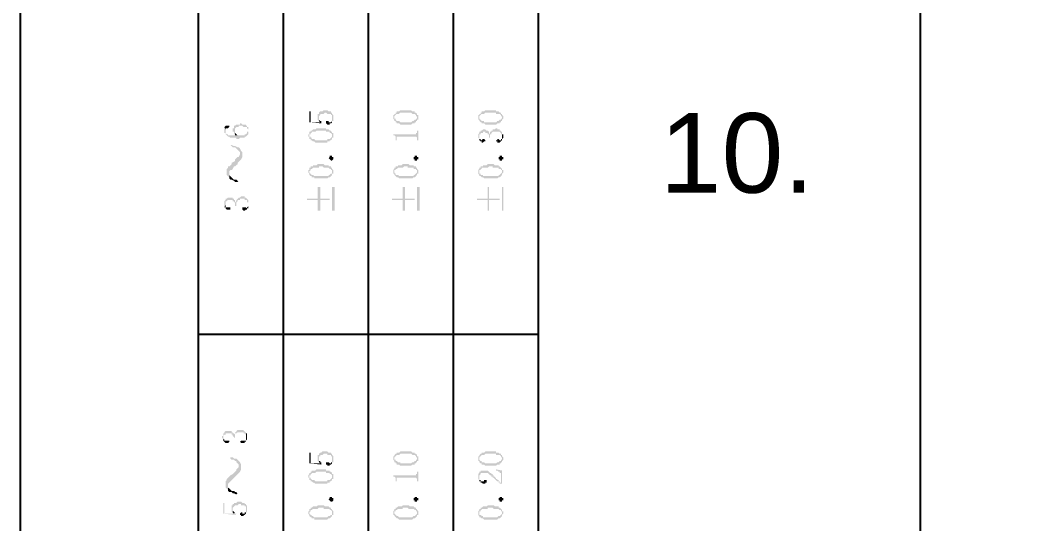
# Model space of a CAD drawing. Header units: millimetres. Extents: x 7018 to 13530, y 4187 to 5692.
# Drawn here: x 7512.01 to 7550.04, y 4997.39 to 5016.38 of the extents above; entities that cross this region are included whole.
import ezdxf

# ---------------------------------------------------------------- set-up
doc = ezdxf.new("R2010")
doc.units = ezdxf.units.MM
doc.styles.get("Standard").update_dxf_attribs({"font": 'arial.ttf'})

msp = doc.modelspace()

# ---------------------------------------------------------------- hatches: boundary and pattern name
at = {"transparency": 33554559}
for points in [[(7522.913, 5012.937), (7522.913, 5012.53), (7523.365, 5012.485), (7523.365, 5012.53), (7523.365, 5012.576), (7523.32, 5012.53), (7522.959, 5012.53), (7522.959, 5012.937)], [(7523.229, 5012.756), (7523.229, 5012.666), (7523.229, 5012.621), (7523.229, 5012.621), (7523.274, 5012.576), (7523.274, 5012.711), (7523.274, 5012.756), (7523.274, 5012.756), (7523.32, 5012.801), (7523.32, 5012.846), (7523.455, 5012.846), (7523.5, 5012.892), (7523.545, 5012.892), (7523.59, 5012.846), (7523.726, 5012.846), (7523.726, 5012.801), (7523.771, 5012.801), (7523.771, 5012.756), (7523.771, 5012.711), (7523.771, 5012.576), (7523.816, 5012.576), (7523.816, 5012.621), (7523.816, 5012.711), (7523.816, 5012.756), (7523.816, 5012.801), (7523.771, 5012.846), (7523.771, 5012.892), (7523.726, 5012.892), (7523.726, 5012.937), (7523.636, 5012.937), (7523.59, 5012.982), (7523.455, 5012.982), (7523.41, 5012.937), (7523.32, 5012.937), (7523.274, 5012.892), (7523.274, 5012.846), (7523.229, 5012.846), (7523.229, 5012.801)], [(7526.073, 5012.711), (7526.073, 5012.666), (7526.073, 5012.666), (7526.118, 5012.621), (7526.118, 5012.576), (7526.118, 5012.711), (7526.118, 5012.756), (7526.118, 5012.756), (7526.163, 5012.801), (7526.163, 5012.801), (7526.208, 5012.846), (7526.298, 5012.846), (7526.343, 5012.892), (7526.75, 5012.892), (7526.795, 5012.846), (7526.885, 5012.846), (7526.93, 5012.801), (7526.93, 5012.756), (7526.975, 5012.756), (7526.975, 5012.711), (7526.975, 5012.846), (7526.975, 5012.846), (7526.93, 5012.892), (7526.885, 5012.892), (7526.885, 5012.937), (7526.795, 5012.937), (7526.75, 5012.982), (7526.343, 5012.982), (7526.298, 5012.937), (7526.208, 5012.937), (7526.208, 5012.892), (7526.163, 5012.892), (7526.163, 5012.846), (7526.118, 5012.846), (7526.118, 5012.801), (7526.073, 5012.801), (7526.073, 5012.756), (7526.073, 5012.756)], [(7529.277, 5012.711), (7529.277, 5012.666), (7529.277, 5012.621), (7529.322, 5012.621), (7529.322, 5012.576), (7529.322, 5012.711), (7529.322, 5012.756), (7529.322, 5012.756), (7529.367, 5012.801), (7529.367, 5012.801), (7529.412, 5012.846), (7529.503, 5012.846), (7529.548, 5012.892), (7529.954, 5012.892), (7529.954, 5012.846), (7530.089, 5012.846), (7530.135, 5012.801), (7530.135, 5012.756), (7530.18, 5012.756), (7530.18, 5012.711), (7530.18, 5012.846), (7530.135, 5012.846), (7530.135, 5012.892), (7530.089, 5012.892), (7530.044, 5012.937), (7529.954, 5012.937), (7529.954, 5012.982), (7529.548, 5012.982), (7529.503, 5012.937), (7529.412, 5012.937), (7529.412, 5012.892), (7529.367, 5012.892), (7529.367, 5012.846), (7529.322, 5012.846), (7529.322, 5012.801), (7529.277, 5012.801), (7529.277, 5012.756), (7529.277, 5012.756)], [(7523.274, 5012.576), (7523.274, 5012.576), (7523.32, 5012.53), (7523.32, 5012.53), (7523.365, 5012.576), (7523.32, 5012.576), (7523.274, 5012.621), (7523.274, 5012.666), (7523.274, 5012.711)], [(7523.545, 5012.53), (7523.545, 5012.485), (7523.545, 5012.485), (7523.59, 5012.44), (7523.681, 5012.44), (7523.681, 5012.485), (7523.726, 5012.485), (7523.771, 5012.53), (7523.771, 5012.711), (7523.771, 5012.621), (7523.771, 5012.576), (7523.771, 5012.576), (7523.726, 5012.53), (7523.636, 5012.53), (7523.636, 5012.576), (7523.545, 5012.576)], [(7526.118, 5012.576), (7526.163, 5012.576), (7526.163, 5012.53), (7526.208, 5012.53), (7526.208, 5012.485), (7526.298, 5012.485), (7526.343, 5012.44), (7526.75, 5012.44), (7526.795, 5012.485), (7526.885, 5012.485), (7526.885, 5012.53), (7526.93, 5012.53), (7526.93, 5012.576), (7526.975, 5012.576), (7526.975, 5012.621), (7527.02, 5012.621), (7527.02, 5012.666), (7527.02, 5012.711), (7527.02, 5012.756), (7527.02, 5012.801), (7526.975, 5012.801), (7526.975, 5012.846), (7526.975, 5012.711), (7526.975, 5012.666), (7526.93, 5012.666), (7526.93, 5012.621), (7526.885, 5012.621), (7526.84, 5012.576), (7526.795, 5012.576), (7526.75, 5012.53), (7526.343, 5012.53), (7526.298, 5012.576), (7526.208, 5012.576), (7526.163, 5012.621), (7526.163, 5012.666), (7526.118, 5012.666), (7526.118, 5012.711), (7526.118, 5012.711)], [(7529.322, 5012.576), (7529.322, 5012.576), (7529.367, 5012.53), (7529.412, 5012.53), (7529.412, 5012.485), (7529.503, 5012.485), (7529.548, 5012.44), (7529.954, 5012.44), (7529.999, 5012.485), (7530.089, 5012.485), (7530.089, 5012.53), (7530.135, 5012.53), (7530.135, 5012.576), (7530.18, 5012.576), (7530.18, 5012.621), (7530.18, 5012.621), (7530.225, 5012.666), (7530.225, 5012.711), (7530.225, 5012.756), (7530.225, 5012.756), (7530.18, 5012.801), (7530.18, 5012.846), (7530.18, 5012.711), (7530.18, 5012.666), (7530.135, 5012.666), (7530.135, 5012.621), (7530.089, 5012.621), (7530.044, 5012.576), (7529.999, 5012.576), (7529.954, 5012.53), (7529.503, 5012.53), (7529.503, 5012.576), (7529.412, 5012.576), (7529.367, 5012.621), (7529.367, 5012.621), (7529.322, 5012.666), (7529.322, 5012.711), (7529.322, 5012.711)], [(7519.709, 5012.35), (7519.754, 5012.26), (7519.754, 5012.305), (7519.844, 5012.305), (7519.89, 5012.35), (7519.89, 5012.395), (7519.754, 5012.395)], [(7519.709, 5012.26), (7519.709, 5012.215), (7519.709, 5012.169), (7519.709, 5012.124), (7519.754, 5012.124), (7519.754, 5012.079), (7519.754, 5012.079), (7519.799, 5012.034), (7519.799, 5012.034), (7519.844, 5011.989), (7519.89, 5011.989), (7519.935, 5011.944), (7520.16, 5011.944), (7520.16, 5011.899), (7520.251, 5011.899), (7520.296, 5011.944), (7520.476, 5011.944), (7520.476, 5011.989), (7520.521, 5011.989), (7520.567, 5012.034), (7520.567, 5012.034), (7520.612, 5012.079), (7520.612, 5012.215), (7520.612, 5012.169), (7520.567, 5012.169), (7520.567, 5012.124), (7520.567, 5012.124), (7520.521, 5012.079), (7520.476, 5012.079), (7520.476, 5012.034), (7519.844, 5012.034), (7519.844, 5012.079), (7519.799, 5012.079), (7519.754, 5012.124), (7519.754, 5012.169), (7519.754, 5012.26), (7519.709, 5012.35)], [(7520.025, 5012.215), (7520.025, 5012.169), (7520.07, 5012.169), (7520.07, 5012.124), (7520.07, 5012.079), (7520.115, 5012.079), (7520.115, 5012.26), (7520.115, 5012.305), (7520.115, 5012.305), (7520.16, 5012.35), (7520.251, 5012.35), (7520.251, 5012.395), (7520.386, 5012.395), (7520.431, 5012.35), (7520.567, 5012.35), (7520.567, 5012.305), (7520.567, 5012.305), (7520.612, 5012.26), (7520.612, 5012.079), (7520.612, 5012.124), (7520.612, 5012.169), (7520.612, 5012.215), (7520.612, 5012.26), (7520.612, 5012.305), (7520.612, 5012.35), (7520.567, 5012.35), (7520.567, 5012.395), (7520.521, 5012.395), (7520.521, 5012.44), (7520.386, 5012.44), (7520.341, 5012.485), (7520.296, 5012.485), (7520.296, 5012.44), (7520.16, 5012.44), (7520.115, 5012.395), (7520.07, 5012.395), (7520.07, 5012.35), (7520.07, 5012.305), (7520.025, 5012.305), (7520.025, 5012.26)], [(7520.115, 5012.079), (7520.115, 5012.034), (7520.206, 5012.034), (7520.16, 5012.079), (7520.16, 5012.079), (7520.115, 5012.124), (7520.115, 5012.215), (7520.115, 5012.215)], [(7522.868, 5012.034), (7522.868, 5011.989), (7522.913, 5011.989), (7522.913, 5011.944), (7522.913, 5011.899), (7522.913, 5012.034), (7522.913, 5012.079), (7522.959, 5012.079), (7522.959, 5012.124), (7523.004, 5012.124), (7523.004, 5012.169), (7523.139, 5012.169), (7523.184, 5012.215), (7523.545, 5012.215), (7523.545, 5012.169), (7523.681, 5012.169), (7523.681, 5012.124), (7523.726, 5012.124), (7523.771, 5012.079), (7523.771, 5012.034), (7523.771, 5012.169), (7523.726, 5012.169), (7523.726, 5012.215), (7523.681, 5012.215), (7523.636, 5012.26), (7523.545, 5012.26), (7523.545, 5012.305), (7523.184, 5012.305), (7523.139, 5012.26), (7523.049, 5012.26), (7523.004, 5012.215), (7522.959, 5012.215), (7522.959, 5012.169), (7522.913, 5012.169), (7522.913, 5012.124), (7522.913, 5012.079), (7522.868, 5012.079)], [(7522.913, 5011.899), (7522.959, 5011.899), (7522.959, 5011.853), (7523.004, 5011.853), (7523.049, 5011.808), (7523.094, 5011.808), (7523.139, 5011.763), (7523.59, 5011.763), (7523.59, 5011.808), (7523.681, 5011.808), (7523.681, 5011.853), (7523.726, 5011.853), (7523.771, 5011.899), (7523.771, 5011.944), (7523.816, 5011.944), (7523.816, 5011.989), (7523.816, 5012.034), (7523.816, 5012.079), (7523.816, 5012.124), (7523.771, 5012.124), (7523.771, 5012.169), (7523.771, 5011.989), (7523.771, 5011.989), (7523.726, 5011.944), (7523.726, 5011.944), (7523.681, 5011.899), (7523.59, 5011.899), (7523.59, 5011.853), (7523.139, 5011.853), (7523.094, 5011.899), (7523.004, 5011.899), (7523.004, 5011.944), (7522.959, 5011.944), (7522.959, 5011.989), (7522.913, 5011.989), (7522.913, 5012.034)], [(7526.073, 5012.079), (7526.073, 5012.034), (7526.118, 5012.034), (7526.163, 5011.989), (7526.163, 5011.899), (7526.163, 5011.853), (7526.208, 5011.853), (7526.208, 5011.944), (7526.208, 5011.989), (7526.93, 5011.989), (7526.975, 5011.944), (7526.975, 5011.853), (7527.02, 5011.853), (7527.02, 5012.215), (7526.975, 5012.215), (7526.975, 5012.169), (7526.975, 5012.124), (7526.93, 5012.124), (7526.93, 5012.079), (7526.885, 5012.079)], [(7529.277, 5012.034), (7529.277, 5011.989), (7529.277, 5011.944), (7529.277, 5011.944), (7529.322, 5011.899), (7529.322, 5011.989), (7529.322, 5012.034), (7529.322, 5012.079), (7529.367, 5012.079), (7529.367, 5012.124), (7529.458, 5012.124), (7529.458, 5012.169), (7529.548, 5012.169), (7529.548, 5012.124), (7529.638, 5012.124), (7529.638, 5012.079), (7529.683, 5012.079), (7529.683, 5011.989), (7529.683, 5011.944), (7529.728, 5011.944), (7529.728, 5011.989), (7529.728, 5012.079), (7529.774, 5012.079), (7529.774, 5012.124), (7529.774, 5012.124), (7529.819, 5012.169), (7530.089, 5012.169), (7530.135, 5012.124), (7530.135, 5012.079), (7530.18, 5012.079), (7530.18, 5012.034), (7530.18, 5011.989), (7530.18, 5012.169), (7530.135, 5012.169), (7530.135, 5012.215), (7530.089, 5012.215), (7530.089, 5012.26), (7529.999, 5012.26), (7529.999, 5012.305), (7529.954, 5012.305), (7529.909, 5012.26), (7529.819, 5012.26), (7529.819, 5012.215), (7529.774, 5012.215), (7529.774, 5012.169), (7529.728, 5012.169), (7529.728, 5012.124), (7529.728, 5012.079), (7529.683, 5012.124), (7529.683, 5012.169), (7529.683, 5012.169), (7529.638, 5012.215), (7529.593, 5012.215), (7529.548, 5012.26), (7529.458, 5012.26), (7529.412, 5012.215), (7529.367, 5012.215), (7529.367, 5012.169), (7529.322, 5012.169), (7529.322, 5012.124), (7529.322, 5012.124), (7529.277, 5012.079)], [(7529.954, 5011.808), (7529.999, 5011.808), (7529.999, 5011.763), (7530.089, 5011.763), (7530.135, 5011.808), (7530.135, 5011.808), (7530.18, 5011.853), (7530.18, 5011.899), (7530.18, 5011.899), (7530.225, 5011.944), (7530.225, 5011.989), (7530.225, 5012.034), (7530.225, 5012.079), (7530.18, 5012.079), (7530.18, 5012.169), (7530.18, 5011.989), (7530.18, 5011.944), (7530.18, 5011.899), (7530.135, 5011.899), (7530.135, 5011.853), (7530.089, 5011.853), (7530.044, 5011.899), (7529.999, 5011.899), (7529.999, 5011.853), (7529.954, 5011.853)], [(7529.322, 5011.899), (7529.322, 5011.853), (7529.322, 5011.853), (7529.367, 5011.808), (7529.412, 5011.808), (7529.412, 5011.763), (7529.458, 5011.763), (7529.503, 5011.808), (7529.548, 5011.808), (7529.548, 5011.853), (7529.548, 5011.853), (7529.503, 5011.899), (7529.458, 5011.899), (7529.412, 5011.853), (7529.367, 5011.853), (7529.367, 5011.899), (7529.322, 5011.899), (7529.322, 5011.989), (7529.322, 5011.989)], [(7519.935, 5011.628), (7519.98, 5011.628), (7520.025, 5011.583), (7520.115, 5011.583), (7520.16, 5011.538), (7520.206, 5011.492), (7520.206, 5011.492), (7520.251, 5011.447), (7520.296, 5011.402), (7520.296, 5011.086), (7520.296, 5011.086), (7520.341, 5011.131), (7520.386, 5011.222), (7520.386, 5011.402), (7520.341, 5011.447), (7520.296, 5011.538), (7520.296, 5011.538), (7520.251, 5011.583), (7520.206, 5011.583), (7520.115, 5011.628), (7520.07, 5011.628), (7519.98, 5011.673)], [(7519.799, 5010.635), (7519.799, 5010.545), (7519.844, 5010.499), (7519.89, 5010.454), (7519.89, 5010.68), (7519.935, 5010.725), (7519.98, 5010.725), (7520.025, 5010.77), (7520.07, 5010.861), (7520.115, 5010.861), (7520.16, 5010.906), (7520.206, 5010.951), (7520.206, 5010.996), (7520.251, 5011.041), (7520.296, 5011.086), (7520.296, 5011.357), (7520.296, 5011.312), (7520.251, 5011.222), (7520.206, 5011.222), (7520.16, 5011.176), (7520.115, 5011.131), (7520.115, 5011.086), (7520.07, 5011.041), (7519.98, 5010.996), (7519.98, 5010.951), (7519.935, 5010.906), (7519.89, 5010.861), (7519.844, 5010.861), (7519.844, 5010.815), (7519.799, 5010.77), (7519.799, 5010.68)], [(7523.816, 5011.176), (7523.816, 5011.131), (7523.816, 5011.131), (7523.771, 5011.086), (7523.726, 5011.086), (7523.681, 5011.131), (7523.681, 5011.131), (7523.636, 5011.176), (7523.636, 5011.176), (7523.681, 5011.222), (7523.681, 5011.267), (7523.771, 5011.267), (7523.771, 5011.222), (7523.816, 5011.222), (7523.816, 5011.176)], [(7527.02, 5011.176), (7527.02, 5011.131), (7526.975, 5011.131), (7526.975, 5011.086), (7526.885, 5011.086), (7526.885, 5011.131), (7526.84, 5011.131), (7526.84, 5011.176), (7526.84, 5011.222), (7526.885, 5011.222), (7526.885, 5011.267), (7526.975, 5011.267), (7526.975, 5011.222), (7527.02, 5011.222), (7527.02, 5011.176)], [(7530.225, 5011.176), (7530.225, 5011.131), (7530.18, 5011.131), (7530.18, 5011.086), (7530.089, 5011.086), (7530.089, 5011.131), (7530.044, 5011.131), (7530.044, 5011.176), (7530.044, 5011.222), (7530.089, 5011.222), (7530.089, 5011.267), (7530.18, 5011.267), (7530.18, 5011.222), (7530.225, 5011.222), (7530.225, 5011.176)], [(7522.868, 5010.68), (7522.868, 5010.635), (7522.868, 5010.635), (7522.913, 5010.59), (7522.913, 5010.545), (7522.913, 5010.68), (7522.913, 5010.68), (7522.959, 5010.725), (7522.959, 5010.77), (7523.004, 5010.77), (7523.049, 5010.815), (7523.274, 5010.815), (7523.274, 5010.861), (7523.41, 5010.861), (7523.455, 5010.815), (7523.636, 5010.815), (7523.681, 5010.77), (7523.726, 5010.77), (7523.726, 5010.725), (7523.771, 5010.725), (7523.771, 5010.68), (7523.771, 5010.815), (7523.726, 5010.815), (7523.726, 5010.861), (7523.636, 5010.861), (7523.636, 5010.906), (7523.5, 5010.906), (7523.455, 5010.951), (7523.229, 5010.951), (7523.184, 5010.906), (7523.049, 5010.906), (7523.049, 5010.861), (7522.959, 5010.861), (7522.959, 5010.815), (7522.913, 5010.815), (7522.913, 5010.77), (7522.913, 5010.725), (7522.868, 5010.725)], [(7522.913, 5010.545), (7522.959, 5010.499), (7523.004, 5010.499), (7523.004, 5010.454), (7523.094, 5010.454), (7523.094, 5010.409), (7523.59, 5010.409), (7523.636, 5010.454), (7523.681, 5010.454), (7523.726, 5010.499), (7523.726, 5010.499), (7523.771, 5010.545), (7523.771, 5010.59), (7523.816, 5010.59), (7523.816, 5010.635), (7523.816, 5010.68), (7523.816, 5010.725), (7523.816, 5010.725), (7523.771, 5010.77), (7523.771, 5010.635), (7523.771, 5010.59), (7523.726, 5010.59), (7523.681, 5010.545), (7523.636, 5010.545), (7523.636, 5010.499), (7523.094, 5010.499), (7523.049, 5010.545), (7523.004, 5010.545), (7522.959, 5010.59), (7522.959, 5010.59), (7522.913, 5010.635), (7522.913, 5010.68)], [(7526.073, 5010.68), (7526.073, 5010.635), (7526.073, 5010.59), (7526.118, 5010.59), (7526.118, 5010.545), (7526.118, 5010.68), (7526.118, 5010.725), (7526.163, 5010.725), (7526.163, 5010.77), (7526.208, 5010.77), (7526.253, 5010.815), (7526.434, 5010.815), (7526.479, 5010.861), (7526.614, 5010.861), (7526.614, 5010.815), (7526.84, 5010.815), (7526.84, 5010.77), (7526.93, 5010.77), (7526.93, 5010.725), (7526.975, 5010.725), (7526.975, 5010.68), (7526.975, 5010.815), (7526.93, 5010.815), (7526.93, 5010.861), (7526.84, 5010.861), (7526.84, 5010.906), (7526.705, 5010.906), (7526.659, 5010.951), (7526.434, 5010.951), (7526.389, 5010.906), (7526.253, 5010.906), (7526.253, 5010.861), (7526.163, 5010.861), (7526.163, 5010.815), (7526.118, 5010.815), (7526.118, 5010.77), (7526.118, 5010.77), (7526.073, 5010.725)], [(7526.118, 5010.545), (7526.163, 5010.499), (7526.163, 5010.499), (7526.208, 5010.454), (7526.253, 5010.454), (7526.298, 5010.409), (7526.795, 5010.409), (7526.84, 5010.454), (7526.885, 5010.454), (7526.93, 5010.499), (7526.93, 5010.499), (7526.975, 5010.545), (7526.975, 5010.59), (7527.02, 5010.59), (7527.02, 5010.635), (7527.02, 5010.68), (7527.02, 5010.725), (7527.02, 5010.725), (7526.975, 5010.77), (7526.975, 5010.635), (7526.975, 5010.635), (7526.93, 5010.59), (7526.93, 5010.59), (7526.885, 5010.545), (7526.84, 5010.545), (7526.84, 5010.499), (7526.298, 5010.499), (7526.253, 5010.545), (7526.163, 5010.545), (7526.163, 5010.59), (7526.163, 5010.59), (7526.118, 5010.635), (7526.118, 5010.68)], [(7529.277, 5010.68), (7529.277, 5010.635), (7529.277, 5010.59), (7529.277, 5010.59), (7529.322, 5010.545), (7529.322, 5010.68), (7529.322, 5010.725), (7529.367, 5010.725), (7529.367, 5010.77), (7529.412, 5010.77), (7529.412, 5010.815), (7529.638, 5010.815), (7529.683, 5010.861), (7529.819, 5010.861), (7529.819, 5010.815), (7530.044, 5010.815), (7530.044, 5010.77), (7530.135, 5010.77), (7530.135, 5010.725), (7530.18, 5010.725), (7530.18, 5010.68), (7530.18, 5010.77), (7530.135, 5010.815), (7530.135, 5010.815), (7530.089, 5010.861), (7530.044, 5010.861), (7530.044, 5010.906), (7529.909, 5010.906), (7529.864, 5010.951), (7529.638, 5010.951), (7529.593, 5010.906), (7529.458, 5010.906), (7529.458, 5010.861), (7529.367, 5010.861), (7529.367, 5010.815), (7529.322, 5010.815), (7529.322, 5010.77), (7529.322, 5010.77), (7529.277, 5010.725)], [(7529.322, 5010.545), (7529.322, 5010.499), (7529.367, 5010.499), (7529.412, 5010.454), (7529.458, 5010.454), (7529.503, 5010.409), (7529.999, 5010.409), (7530.044, 5010.454), (7530.089, 5010.454), (7530.135, 5010.499), (7530.135, 5010.499), (7530.18, 5010.545), (7530.18, 5010.59), (7530.18, 5010.59), (7530.225, 5010.635), (7530.225, 5010.68), (7530.225, 5010.725), (7530.18, 5010.725), (7530.18, 5010.77), (7530.18, 5010.635), (7530.18, 5010.635), (7530.135, 5010.59), (7530.135, 5010.59), (7530.089, 5010.545), (7530.044, 5010.545), (7530.044, 5010.499), (7529.458, 5010.499), (7529.458, 5010.545), (7529.367, 5010.545), (7529.367, 5010.59), (7529.322, 5010.59), (7529.322, 5010.635), (7529.322, 5010.68)], [(7519.89, 5010.454), (7519.89, 5010.409), (7519.935, 5010.364), (7519.98, 5010.364), (7520.07, 5010.319), (7520.115, 5010.274), (7520.206, 5010.274), (7520.251, 5010.319), (7520.206, 5010.319), (7520.16, 5010.364), (7520.07, 5010.364), (7520.025, 5010.409), (7519.98, 5010.454), (7519.98, 5010.454), (7519.935, 5010.499), (7519.89, 5010.545), (7519.89, 5010.59)], [(7522.823, 5009.642), (7522.823, 5009.597), (7523.229, 5009.597), (7523.229, 5009.191), (7523.32, 5009.191), (7523.32, 5009.597), (7523.681, 5009.597), (7523.681, 5009.642), (7523.32, 5009.642), (7523.32, 5010.093), (7523.229, 5010.093), (7523.229, 5009.642)], [(7523.861, 5009.191), (7523.861, 5010.093), (7523.771, 5010.093), (7523.771, 5009.191)], [(7526.028, 5009.642), (7526.028, 5009.597), (7526.434, 5009.597), (7526.434, 5009.191), (7526.524, 5009.191), (7526.524, 5009.597), (7526.885, 5009.597), (7526.885, 5009.642), (7526.524, 5009.642), (7526.524, 5010.093), (7526.434, 5010.093), (7526.434, 5009.642)], [(7527.066, 5009.191), (7527.066, 5010.093), (7526.975, 5010.093), (7526.975, 5009.191)], [(7529.232, 5009.642), (7529.232, 5009.597), (7529.638, 5009.597), (7529.638, 5009.191), (7529.683, 5009.191), (7529.683, 5009.597), (7530.089, 5009.597), (7530.089, 5009.642), (7529.683, 5009.642), (7529.683, 5010.093), (7529.638, 5010.093), (7529.638, 5009.642)], [(7530.225, 5009.191), (7530.225, 5010.093), (7530.18, 5010.093), (7530.18, 5009.191)], [(7519.709, 5009.461), (7519.709, 5009.371), (7519.709, 5009.326), (7519.754, 5009.416), (7519.754, 5009.461), (7519.754, 5009.507), (7519.754, 5009.552), (7519.799, 5009.552), (7519.844, 5009.597), (7520.025, 5009.597), (7520.025, 5009.552), (7520.07, 5009.552), (7520.07, 5009.507), (7520.115, 5009.507), (7520.115, 5009.461), (7520.115, 5009.371), (7520.16, 5009.371), (7520.16, 5009.461), (7520.16, 5009.507), (7520.16, 5009.507), (7520.206, 5009.552), (7520.206, 5009.597), (7520.296, 5009.597), (7520.296, 5009.642), (7520.476, 5009.642), (7520.476, 5009.597), (7520.567, 5009.597), (7520.567, 5009.552), (7520.567, 5009.507), (7520.612, 5009.507), (7520.612, 5009.416), (7520.612, 5009.597), (7520.612, 5009.597), (7520.567, 5009.642), (7520.567, 5009.642), (7520.521, 5009.687), (7520.476, 5009.687), (7520.476, 5009.732), (7520.341, 5009.732), (7520.296, 5009.687), (7520.251, 5009.687), (7520.206, 5009.642), (7520.206, 5009.642), (7520.16, 5009.597), (7520.16, 5009.552), (7520.115, 5009.507), (7520.115, 5009.552), (7520.115, 5009.597), (7520.07, 5009.597), (7520.07, 5009.642), (7520.025, 5009.642), (7520.025, 5009.687), (7519.844, 5009.687), (7519.799, 5009.642), (7519.754, 5009.642), (7519.754, 5009.597), (7519.754, 5009.597), (7519.709, 5009.552)], [(7520.386, 5009.281), (7520.386, 5009.236), (7520.386, 5009.236), (7520.431, 5009.191), (7520.476, 5009.191), (7520.521, 5009.236), (7520.567, 5009.236), (7520.567, 5009.281), (7520.612, 5009.281), (7520.612, 5009.326), (7520.612, 5009.371), (7520.612, 5009.461), (7520.612, 5009.507), (7520.612, 5009.552), (7520.612, 5009.597), (7520.612, 5009.416), (7520.612, 5009.371), (7520.567, 5009.326), (7520.567, 5009.326), (7520.521, 5009.281), (7520.521, 5009.326), (7520.386, 5009.326)], [(7519.709, 5009.326), (7519.754, 5009.326), (7519.754, 5009.281), (7519.754, 5009.281), (7519.799, 5009.236), (7519.935, 5009.236), (7519.935, 5009.281), (7519.935, 5009.326), (7519.754, 5009.326), (7519.754, 5009.371), (7519.754, 5009.416), (7519.754, 5009.416)], [(7519.619, 5000.661), (7519.619, 5000.616), (7519.664, 5000.616), (7519.664, 5000.57), (7519.664, 5000.661), (7519.664, 5000.706), (7519.709, 5000.751), (7519.754, 5000.751), (7519.754, 5000.796), (7519.98, 5000.796), (7519.98, 5000.751), (7520.025, 5000.751), (7520.025, 5000.706), (7520.025, 5000.706), (7520.07, 5000.661), (7520.07, 5000.616), (7520.07, 5000.616), (7520.115, 5000.661), (7520.115, 5000.706), (7520.115, 5000.751), (7520.115, 5000.796), (7520.16, 5000.796), (7520.206, 5000.841), (7520.431, 5000.841), (7520.431, 5000.796), (7520.476, 5000.796), (7520.521, 5000.751), (7520.521, 5000.661), (7520.521, 5000.841), (7520.476, 5000.841), (7520.476, 5000.886), (7520.431, 5000.886), (7520.431, 5000.931), (7520.206, 5000.931), (7520.16, 5000.886), (7520.16, 5000.841), (7520.115, 5000.841), (7520.115, 5000.796), (7520.115, 5000.796), (7520.07, 5000.751), (7520.07, 5000.796), (7520.025, 5000.796), (7520.025, 5000.841), (7519.98, 5000.841), (7519.98, 5000.886), (7519.754, 5000.886), (7519.709, 5000.841), (7519.709, 5000.796), (7519.664, 5000.796), (7519.664, 5000.751), (7519.664, 5000.706), (7519.619, 5000.706)], [(7520.296, 5000.48), (7520.296, 5000.48), (7520.341, 5000.435), (7520.476, 5000.435), (7520.476, 5000.48), (7520.521, 5000.48), (7520.521, 5000.525), (7520.567, 5000.57), (7520.567, 5000.616), (7520.567, 5000.661), (7520.567, 5000.751), (7520.567, 5000.796), (7520.521, 5000.796), (7520.521, 5000.616), (7520.521, 5000.57), (7520.521, 5000.525), (7520.341, 5000.525)], [(7519.664, 5000.57), (7519.664, 5000.525), (7519.664, 5000.525), (7519.709, 5000.48), (7519.709, 5000.48), (7519.754, 5000.435), (7519.844, 5000.435), (7519.89, 5000.48), (7519.89, 5000.525), (7519.709, 5000.525), (7519.709, 5000.57), (7519.709, 5000.57), (7519.664, 5000.616), (7519.664, 5000.661)], [(7522.913, 5000.074), (7522.913, 4999.668), (7523.365, 4999.623), (7523.365, 4999.668), (7523.365, 4999.713), (7523.32, 4999.668), (7522.959, 4999.668), (7522.959, 5000.074)], [(7523.229, 4999.893), (7523.229, 4999.803), (7523.229, 4999.758), (7523.229, 4999.758), (7523.274, 4999.713), (7523.274, 4999.848), (7523.274, 4999.939), (7523.32, 4999.939), (7523.32, 4999.984), (7523.41, 4999.984), (7523.455, 5000.029), (7523.59, 5000.029), (7523.59, 4999.984), (7523.726, 4999.984), (7523.726, 4999.939), (7523.771, 4999.939), (7523.771, 4999.893), (7523.771, 4999.848), (7523.771, 4999.713), (7523.816, 4999.713), (7523.816, 4999.758), (7523.816, 4999.848), (7523.816, 4999.893), (7523.816, 4999.939), (7523.771, 4999.984), (7523.771, 5000.029), (7523.726, 5000.029), (7523.726, 5000.074), (7523.636, 5000.074), (7523.59, 5000.119), (7523.41, 5000.119), (7523.365, 5000.074), (7523.32, 5000.074), (7523.274, 5000.029), (7523.274, 4999.984), (7523.229, 4999.984), (7523.229, 4999.939)], [(7526.073, 4999.848), (7526.073, 4999.803), (7526.073, 4999.803), (7526.118, 4999.758), (7526.118, 4999.713), (7526.118, 4999.848), (7526.118, 4999.893), (7526.118, 4999.893), (7526.163, 4999.939), (7526.163, 4999.939), (7526.208, 4999.984), (7526.298, 4999.984), (7526.343, 5000.029), (7526.75, 5000.029), (7526.795, 4999.984), (7526.885, 4999.984), (7526.93, 4999.939), (7526.93, 4999.893), (7526.975, 4999.893), (7526.975, 4999.848), (7526.975, 4999.984), (7526.975, 4999.984), (7526.93, 5000.029), (7526.885, 5000.029), (7526.885, 5000.074), (7526.795, 5000.074), (7526.75, 5000.119), (7526.343, 5000.119), (7526.298, 5000.074), (7526.208, 5000.074), (7526.208, 5000.029), (7526.163, 5000.029), (7526.118, 4999.984), (7526.118, 4999.939), (7526.073, 4999.939), (7526.073, 4999.893), (7526.073, 4999.893)], [(7526.118, 4999.713), (7526.163, 4999.713), (7526.163, 4999.668), (7526.208, 4999.668), (7526.208, 4999.623), (7526.298, 4999.623), (7526.343, 4999.578), (7526.75, 4999.578), (7526.795, 4999.623), (7526.885, 4999.623), (7526.885, 4999.668), (7526.93, 4999.668), (7526.93, 4999.713), (7526.975, 4999.713), (7526.975, 4999.758), (7527.02, 4999.758), (7527.02, 4999.803), (7527.02, 4999.848), (7527.02, 4999.893), (7527.02, 4999.939), (7526.975, 4999.939), (7526.975, 4999.984), (7526.975, 4999.848), (7526.975, 4999.803), (7526.93, 4999.803), (7526.93, 4999.758), (7526.885, 4999.758), (7526.84, 4999.713), (7526.795, 4999.713), (7526.75, 4999.668), (7526.343, 4999.668), (7526.343, 4999.713), (7526.253, 4999.713), (7526.208, 4999.758), (7526.163, 4999.758), (7526.163, 4999.803), (7526.118, 4999.803), (7526.118, 4999.848), (7526.118, 4999.848)], [(7529.277, 4999.848), (7529.277, 4999.803), (7529.277, 4999.758), (7529.322, 4999.758), (7529.322, 4999.713), (7529.322, 4999.848), (7529.322, 4999.893), (7529.322, 4999.893), (7529.367, 4999.939), (7529.367, 4999.939), (7529.412, 4999.984), (7529.503, 4999.984), (7529.548, 5000.029), (7529.954, 5000.029), (7529.954, 4999.984), (7530.089, 4999.984), (7530.135, 4999.939), (7530.135, 4999.893), (7530.18, 4999.893), (7530.18, 4999.848), (7530.18, 4999.984), (7530.135, 4999.984), (7530.135, 5000.029), (7530.089, 5000.029), (7530.044, 5000.074), (7529.954, 5000.074), (7529.954, 5000.119), (7529.548, 5000.119), (7529.503, 5000.074), (7529.412, 5000.074), (7529.412, 5000.029), (7529.367, 5000.029), (7529.322, 4999.984), (7529.322, 4999.939), (7529.277, 4999.939), (7529.277, 4999.893), (7529.277, 4999.893)], [(7529.322, 4999.713), (7529.322, 4999.713), (7529.367, 4999.668), (7529.412, 4999.668), (7529.412, 4999.623), (7529.503, 4999.623), (7529.548, 4999.578), (7529.954, 4999.578), (7529.999, 4999.623), (7530.089, 4999.623), (7530.089, 4999.668), (7530.135, 4999.668), (7530.135, 4999.713), (7530.18, 4999.713), (7530.18, 4999.758), (7530.18, 4999.758), (7530.225, 4999.803), (7530.225, 4999.848), (7530.225, 4999.893), (7530.225, 4999.893), (7530.18, 4999.939), (7530.18, 4999.984), (7530.18, 4999.848), (7530.18, 4999.803), (7530.135, 4999.803), (7530.135, 4999.758), (7530.089, 4999.758), (7530.044, 4999.713), (7529.999, 4999.713), (7529.954, 4999.668), (7529.548, 4999.668), (7529.503, 4999.713), (7529.412, 4999.713), (7529.412, 4999.758), (7529.367, 4999.758), (7529.322, 4999.803), (7529.322, 4999.848), (7529.322, 4999.848)], [(7519.754, 4998.855), (7519.754, 4998.765), (7519.799, 4998.72), (7519.844, 4998.675), (7519.844, 4998.901), (7519.89, 4998.946), (7519.935, 4998.991), (7519.98, 4999.036), (7520.025, 4999.081), (7520.07, 4999.126), (7520.115, 4999.171), (7520.16, 4999.216), (7520.16, 4999.216), (7520.206, 4999.262), (7520.251, 4999.307), (7520.251, 4999.578), (7520.251, 4999.532), (7520.206, 4999.487), (7520.16, 4999.442), (7520.16, 4999.397), (7520.115, 4999.352), (7520.07, 4999.307), (7520.025, 4999.262), (7519.935, 4999.216), (7519.935, 4999.216), (7519.89, 4999.171), (7519.844, 4999.126), (7519.799, 4999.081), (7519.799, 4999.036), (7519.754, 4998.991), (7519.754, 4998.946)], [(7519.935, 4999.848), (7519.935, 4999.848), (7519.98, 4999.803), (7520.07, 4999.803), (7520.115, 4999.758), (7520.16, 4999.758), (7520.16, 4999.713), (7520.206, 4999.668), (7520.251, 4999.623), (7520.251, 4999.307), (7520.251, 4999.307), (7520.296, 4999.352), (7520.341, 4999.442), (7520.341, 4999.623), (7520.296, 4999.713), (7520.251, 4999.758), (7520.251, 4999.758), (7520.206, 4999.803), (7520.16, 4999.848), (7520.07, 4999.848), (7520.025, 4999.893), (7519.935, 4999.893)], [(7523.274, 4999.713), (7523.274, 4999.713), (7523.32, 4999.668), (7523.32, 4999.668), (7523.365, 4999.713), (7523.32, 4999.713), (7523.32, 4999.758), (7523.274, 4999.758), (7523.274, 4999.803), (7523.274, 4999.848)], [(7523.545, 4999.668), (7523.545, 4999.623), (7523.59, 4999.623), (7523.59, 4999.578), (7523.681, 4999.578), (7523.681, 4999.623), (7523.726, 4999.623), (7523.771, 4999.668), (7523.771, 4999.848), (7523.771, 4999.758), (7523.771, 4999.713), (7523.726, 4999.713), (7523.726, 4999.668), (7523.681, 4999.668), (7523.636, 4999.713), (7523.545, 4999.713)], [(7522.868, 4999.171), (7522.868, 4999.126), (7522.913, 4999.126), (7522.913, 4999.081), (7522.913, 4999.036), (7522.913, 4999.171), (7522.913, 4999.216), (7522.959, 4999.216), (7522.959, 4999.262), (7523.004, 4999.262), (7523.004, 4999.307), (7523.139, 4999.307), (7523.184, 4999.352), (7523.545, 4999.352), (7523.545, 4999.307), (7523.681, 4999.307), (7523.681, 4999.262), (7523.726, 4999.262), (7523.771, 4999.216), (7523.771, 4999.171), (7523.771, 4999.307), (7523.771, 4999.307), (7523.726, 4999.352), (7523.681, 4999.352), (7523.681, 4999.397), (7523.545, 4999.397), (7523.545, 4999.442), (7523.184, 4999.442), (7523.139, 4999.397), (7523.004, 4999.397), (7523.004, 4999.352), (7522.959, 4999.352), (7522.959, 4999.307), (7522.913, 4999.307), (7522.913, 4999.262), (7522.913, 4999.262), (7522.868, 4999.216)], [(7522.913, 4999.036), (7522.959, 4999.036), (7522.959, 4998.991), (7523.004, 4998.991), (7523.049, 4998.946), (7523.094, 4998.946), (7523.139, 4998.901), (7523.59, 4998.901), (7523.59, 4998.946), (7523.681, 4998.946), (7523.681, 4998.991), (7523.726, 4998.991), (7523.771, 4999.036), (7523.771, 4999.081), (7523.816, 4999.081), (7523.816, 4999.126), (7523.816, 4999.171), (7523.816, 4999.216), (7523.816, 4999.262), (7523.771, 4999.262), (7523.771, 4999.307), (7523.771, 4999.171), (7523.771, 4999.126), (7523.771, 4999.126), (7523.726, 4999.081), (7523.726, 4999.081), (7523.681, 4999.036), (7523.59, 4999.036), (7523.59, 4998.991), (7523.139, 4998.991), (7523.094, 4999.036), (7523.004, 4999.036), (7523.004, 4999.081), (7522.959, 4999.081), (7522.959, 4999.126), (7522.913, 4999.126), (7522.913, 4999.171)], [(7526.073, 4999.216), (7526.073, 4999.171), (7526.118, 4999.171), (7526.163, 4999.126), (7526.163, 4999.081), (7526.163, 4998.991), (7526.208, 4998.991), (7526.208, 4999.081), (7526.208, 4999.126), (7526.93, 4999.126), (7526.975, 4999.081), (7526.975, 4998.991), (7527.02, 4998.991), (7527.02, 4999.352), (7526.975, 4999.352), (7526.975, 4999.307), (7526.975, 4999.262), (7526.93, 4999.262), (7526.93, 4999.216), (7526.885, 4999.216)], [(7529.277, 4999.171), (7529.277, 4999.126), (7529.277, 4999.081), (7529.277, 4999.081), (7529.322, 4999.036), (7529.322, 4999.171), (7529.322, 4999.216), (7529.322, 4999.216), (7529.367, 4999.262), (7529.367, 4999.307), (7529.638, 4999.307), (7529.683, 4999.262), (7529.683, 4999.262), (7529.728, 4999.216), (7529.774, 4999.216), (7529.774, 4999.171), (7529.819, 4999.171), (7529.819, 4999.126), (7529.864, 4999.126), (7529.909, 4999.081), (7529.909, 4999.081), (7529.954, 4999.036), (7529.954, 4999.036), (7529.999, 4998.991), (7530.044, 4998.991), (7530.044, 4998.946), (7530.089, 4998.946), (7530.089, 4998.901), (7530.135, 4998.901), (7530.135, 4998.946), (7530.089, 4998.946), (7530.089, 4998.991), (7530.044, 4998.991), (7530.044, 4999.036), (7529.999, 4999.036), (7529.999, 4999.081), (7529.954, 4999.081), (7529.954, 4999.126), (7529.909, 4999.126), (7529.909, 4999.171), (7529.864, 4999.171), (7529.864, 4999.216), (7529.819, 4999.216), (7529.819, 4999.262), (7529.774, 4999.262), (7529.774, 4999.307), (7529.728, 4999.307), (7529.683, 4999.352), (7529.683, 4999.352), (7529.638, 4999.397), (7529.367, 4999.397), (7529.367, 4999.352), (7529.322, 4999.352), (7529.322, 4999.307), (7529.322, 4999.307), (7529.277, 4999.262), (7529.277, 4999.216), (7529.277, 4999.216)], [(7529.954, 4999.442), (7529.954, 4999.397), (7529.999, 4999.397), (7530.044, 4999.352), (7530.089, 4999.352), (7530.089, 4999.307), (7530.135, 4999.307), (7530.135, 4998.901), (7530.18, 4998.901), (7530.18, 4999.397)], [(7529.322, 4999.036), (7529.322, 4998.991), (7529.367, 4998.991), (7529.367, 4998.946), (7529.412, 4998.946), (7529.458, 4998.901), (7529.548, 4998.901), (7529.548, 4998.946), (7529.593, 4998.946), (7529.593, 4998.991), (7529.593, 4999.036), (7529.503, 4999.036), (7529.503, 4998.991), (7529.367, 4998.991), (7529.367, 4999.036), (7529.322, 4999.036), (7529.322, 4999.081), (7529.322, 4999.126), (7529.322, 4999.126)], [(7519.844, 4998.675), (7519.844, 4998.63), (7519.89, 4998.585), (7519.98, 4998.585), (7520.025, 4998.539), (7520.07, 4998.539), (7520.16, 4998.494), (7520.206, 4998.539), (7520.16, 4998.585), (7520.115, 4998.585), (7520.07, 4998.63), (7519.98, 4998.63), (7519.935, 4998.675), (7519.935, 4998.675), (7519.89, 4998.72), (7519.844, 4998.765), (7519.844, 4998.81)], [(7519.664, 4998.178), (7519.664, 4997.772), (7520.115, 4997.727), (7520.16, 4997.772), (7520.115, 4997.772), (7520.115, 4997.817), (7520.07, 4997.772), (7519.709, 4997.772), (7519.709, 4998.178)], [(7519.98, 4997.998), (7519.98, 4997.908), (7519.98, 4997.862), (7519.98, 4997.862), (7520.025, 4997.817), (7520.025, 4997.953), (7520.025, 4997.998), (7520.025, 4997.998), (7520.07, 4998.043), (7520.07, 4998.043), (7520.115, 4998.088), (7520.206, 4998.088), (7520.251, 4998.133), (7520.341, 4998.133), (7520.341, 4998.088), (7520.476, 4998.088), (7520.476, 4998.043), (7520.521, 4998.043), (7520.521, 4997.998), (7520.521, 4997.953), (7520.521, 4997.817), (7520.567, 4997.817), (7520.567, 4997.862), (7520.567, 4997.953), (7520.567, 4997.998), (7520.567, 4998.088), (7520.521, 4998.088), (7520.521, 4998.133), (7520.476, 4998.133), (7520.476, 4998.178), (7520.386, 4998.178), (7520.341, 4998.224), (7520.206, 4998.224), (7520.16, 4998.178), (7520.07, 4998.178), (7520.07, 4998.133), (7520.025, 4998.133), (7520.025, 4998.088), (7519.98, 4998.088), (7519.98, 4998.043)], [(7522.868, 4997.817), (7522.868, 4997.772), (7522.868, 4997.772), (7522.913, 4997.727), (7522.913, 4997.682), (7522.913, 4997.817), (7522.913, 4997.817), (7522.959, 4997.862), (7522.959, 4997.908), (7523.004, 4997.908), (7523.049, 4997.953), (7523.229, 4997.953), (7523.274, 4997.998), (7523.455, 4997.998), (7523.455, 4997.953), (7523.681, 4997.953), (7523.681, 4997.908), (7523.726, 4997.908), (7523.771, 4997.862), (7523.771, 4997.817), (7523.771, 4997.953), (7523.726, 4997.953), (7523.726, 4997.998), (7523.681, 4997.998), (7523.636, 4998.043), (7523.5, 4998.043), (7523.455, 4998.088), (7523.229, 4998.088), (7523.184, 4998.043), (7523.049, 4998.043), (7523.004, 4997.998), (7522.959, 4997.998), (7522.959, 4997.953), (7522.913, 4997.953), (7522.913, 4997.908), (7522.913, 4997.862), (7522.868, 4997.862)], [(7523.816, 4998.314), (7523.816, 4998.269), (7523.816, 4998.269), (7523.771, 4998.224), (7523.726, 4998.224), (7523.681, 4998.269), (7523.681, 4998.269), (7523.636, 4998.314), (7523.636, 4998.314), (7523.681, 4998.359), (7523.681, 4998.404), (7523.771, 4998.404), (7523.771, 4998.359), (7523.816, 4998.359), (7523.816, 4998.314)], [(7526.073, 4997.817), (7526.073, 4997.772), (7526.073, 4997.727), (7526.118, 4997.727), (7526.118, 4997.682), (7526.118, 4997.817), (7526.118, 4997.862), (7526.163, 4997.862), (7526.163, 4997.908), (7526.208, 4997.908), (7526.253, 4997.953), (7526.434, 4997.953), (7526.434, 4997.998), (7526.614, 4997.998), (7526.659, 4997.953), (7526.84, 4997.953), (7526.885, 4997.908), (7526.93, 4997.908), (7526.93, 4997.862), (7526.975, 4997.862), (7526.975, 4997.817), (7526.975, 4997.953), (7526.93, 4997.953), (7526.93, 4997.998), (7526.885, 4997.998), (7526.84, 4998.043), (7526.705, 4998.043), (7526.659, 4998.088), (7526.434, 4998.088), (7526.389, 4998.043), (7526.253, 4998.043), (7526.208, 4997.998), (7526.163, 4997.998), (7526.163, 4997.953), (7526.118, 4997.953), (7526.118, 4997.908), (7526.118, 4997.908), (7526.073, 4997.862)], [(7527.02, 4998.314), (7527.02, 4998.269), (7526.975, 4998.269), (7526.975, 4998.224), (7526.885, 4998.224), (7526.885, 4998.269), (7526.84, 4998.269), (7526.84, 4998.314), (7526.84, 4998.359), (7526.885, 4998.359), (7526.885, 4998.404), (7526.975, 4998.404), (7526.975, 4998.359), (7527.02, 4998.359), (7527.02, 4998.314)], [(7529.277, 4997.817), (7529.277, 4997.772), (7529.277, 4997.727), (7529.277, 4997.727), (7529.322, 4997.682), (7529.322, 4997.817), (7529.322, 4997.862), (7529.367, 4997.862), (7529.367, 4997.908), (7529.412, 4997.908), (7529.412, 4997.953), (7529.638, 4997.953), (7529.638, 4997.998), (7529.819, 4997.998), (7529.864, 4997.953), (7530.044, 4997.953), (7530.089, 4997.908), (7530.135, 4997.908), (7530.135, 4997.862), (7530.18, 4997.862), (7530.18, 4997.817), (7530.18, 4997.908), (7530.135, 4997.953), (7530.135, 4997.953), (7530.089, 4997.998), (7530.044, 4997.998), (7530.044, 4998.043), (7529.909, 4998.043), (7529.864, 4998.088), (7529.638, 4998.088), (7529.593, 4998.043), (7529.458, 4998.043), (7529.412, 4997.998), (7529.367, 4997.998), (7529.367, 4997.953), (7529.322, 4997.953), (7529.322, 4997.908), (7529.322, 4997.908), (7529.277, 4997.862)], [(7530.225, 4998.314), (7530.225, 4998.269), (7530.18, 4998.269), (7530.18, 4998.224), (7530.089, 4998.224), (7530.089, 4998.269), (7530.044, 4998.269), (7530.044, 4998.314), (7530.044, 4998.359), (7530.089, 4998.359), (7530.089, 4998.404), (7530.18, 4998.404), (7530.18, 4998.359), (7530.225, 4998.359), (7530.225, 4998.314)], [(7520.025, 4997.817), (7520.025, 4997.817), (7520.07, 4997.772), (7520.07, 4997.772), (7520.115, 4997.817), (7520.07, 4997.817), (7520.07, 4997.862), (7520.025, 4997.862), (7520.025, 4997.908), (7520.025, 4997.953)], [(7520.296, 4997.772), (7520.296, 4997.727), (7520.341, 4997.727), (7520.341, 4997.682), (7520.431, 4997.682), (7520.431, 4997.727), (7520.476, 4997.727), (7520.521, 4997.772), (7520.521, 4997.953), (7520.521, 4997.862), (7520.521, 4997.817), (7520.476, 4997.817), (7520.476, 4997.772), (7520.386, 4997.772), (7520.386, 4997.817), (7520.341, 4997.817)], [(7522.913, 4997.682), (7522.959, 4997.637), (7523.004, 4997.637), (7523.004, 4997.592), (7523.094, 4997.592), (7523.094, 4997.547), (7523.59, 4997.547), (7523.636, 4997.592), (7523.681, 4997.592), (7523.726, 4997.637), (7523.726, 4997.637), (7523.771, 4997.682), (7523.771, 4997.727), (7523.816, 4997.727), (7523.816, 4997.772), (7523.816, 4997.817), (7523.816, 4997.862), (7523.816, 4997.862), (7523.771, 4997.908), (7523.771, 4997.772), (7523.771, 4997.727), (7523.726, 4997.727), (7523.681, 4997.682), (7523.636, 4997.682), (7523.59, 4997.637), (7523.094, 4997.637), (7523.049, 4997.682), (7523.004, 4997.682), (7523.004, 4997.727), (7522.959, 4997.727), (7522.913, 4997.772), (7522.913, 4997.817)], [(7526.118, 4997.682), (7526.163, 4997.637), (7526.163, 4997.637), (7526.208, 4997.592), (7526.253, 4997.592), (7526.298, 4997.547), (7526.795, 4997.547), (7526.84, 4997.592), (7526.885, 4997.592), (7526.93, 4997.637), (7526.93, 4997.637), (7526.975, 4997.682), (7526.975, 4997.727), (7527.02, 4997.727), (7527.02, 4997.772), (7527.02, 4997.817), (7527.02, 4997.862), (7527.02, 4997.862), (7526.975, 4997.908), (7526.975, 4997.772), (7526.975, 4997.772), (7526.93, 4997.727), (7526.93, 4997.727), (7526.885, 4997.682), (7526.84, 4997.682), (7526.795, 4997.637), (7526.298, 4997.637), (7526.253, 4997.682), (7526.208, 4997.682), (7526.163, 4997.727), (7526.163, 4997.727), (7526.118, 4997.772), (7526.118, 4997.817)], [(7529.322, 4997.682), (7529.322, 4997.637), (7529.367, 4997.637), (7529.412, 4997.592), (7529.458, 4997.592), (7529.503, 4997.547), (7529.999, 4997.547), (7530.044, 4997.592), (7530.089, 4997.592), (7530.135, 4997.637), (7530.135, 4997.637), (7530.18, 4997.682), (7530.18, 4997.727), (7530.18, 4997.727), (7530.225, 4997.772), (7530.225, 4997.817), (7530.225, 4997.862), (7530.18, 4997.862), (7530.18, 4997.908), (7530.18, 4997.772), (7530.18, 4997.772), (7530.135, 4997.727), (7530.135, 4997.727), (7530.089, 4997.682), (7530.044, 4997.682), (7529.999, 4997.637), (7529.458, 4997.637), (7529.458, 4997.682), (7529.412, 4997.682), (7529.367, 4997.727), (7529.322, 4997.727), (7529.322, 4997.772), (7529.322, 4997.817)]]:
    msp.add_hatch(color=256, dxfattribs=at).paths.add_polyline_path(points)

# ---------------------------------------------------------------- linework, layer by layer
for p, q in [((7518.716, 5242.873), (7518.716, 4956.132)), ((7545.941, 5242.873), (7545.941, 4986.912))]:
    msp.add_line(p, q)
msp.add_lwpolyline([(7932.01, 4951.873), (7932.01, 5248.873), (7512.01, 5248.873), (7512.01, 4951.873)], close=True)
for points in [[(7531.534, 5242.873), (7531.534, 4956.132)], [(7521.921, 5070.48), (7521.921, 4977.463)], [(7525.125, 5070.48), (7525.125, 4977.463)], [(7528.329, 5070.48), (7528.329, 4977.463)], [(7518.716, 5004.542), (7531.534, 5004.542)]]:
    msp.add_lwpolyline(points)

# ---------------------------------------------------------------- texts
at = {"insert": (7539.035, 5011.351), "char_height": 2.9997, "width": 34.34827, "attachment_point": 5}
msp.add_mtext('10.', dxfattribs=at)

doc.saveas('drawing.dxf')
